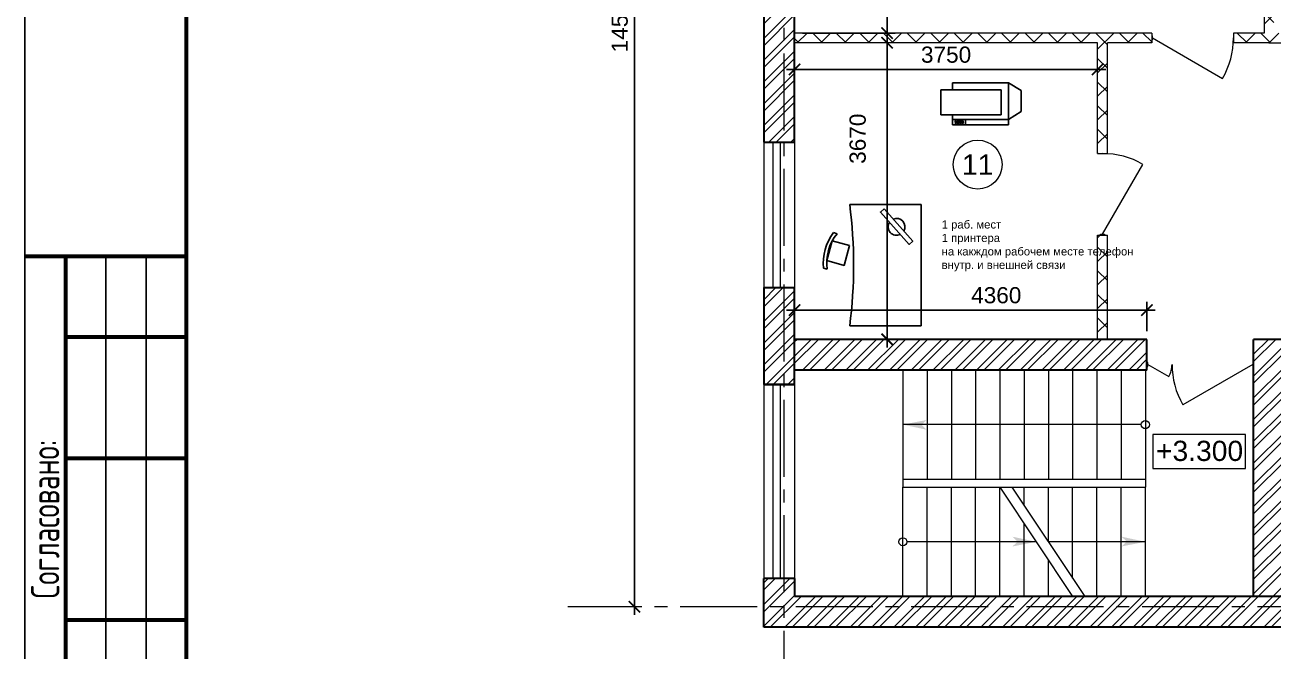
# Model space of a CAD drawing. Header units: millimetres. Extents: x 19315 to 19945, y -11469 to -10873.
# Drawn here: x 19315 to 19469.4, y -11063.4 to -10986 of the extents above; entities that cross this region are included whole.
import ezdxf
from ezdxf.enums import TextEntityAlignment as Align

# ---------------------------------------------------------------- set-up
doc = ezdxf.new("R2010")
doc.units = ezdxf.units.MM
for name, pattern in [('CENTER2', [28.575, 19.05, -3.175, 3.175, -3.175]), ('CONTINOUS', [0]), ('ОСЕВАЯ', [2, 1.25, -0.25, 0.25, -0.25])]:
    doc.linetypes.add(name, pattern=pattern)
doc.layers.add('0_FORMAT', color=7, linetype='Continuous')
for name, color, linetype, lineweight in [('OKNА', 153, 'Continuous', 0), ('Двери', 12, 'Continuous', 15), ('Лестн', 7, 'Continuous', 0), ('Наружные стены', 2, 'Continuous', 30), ('Наружные стены кирпич', 22, 'Continuous', 60), ('Оси', 7, 'ОСЕВАЯ', 0), ('Отметки', 7, 'Continuous', 0), ('Перегородки', 41, 'Continuous', 18), ('Размеры', 255, 'Continuous', 9), ('Штих планы', 7, 'Continuous', 0), ('штрих кирпич', 30, 'Continuous', 0), ('Экспликация', 255, 'Continuous', 15)]:
    doc.layers.add(name, color=color, linetype=linetype, lineweight=lineweight)
doc.styles.add('1', font='arial.ttf')
doc.styles.add('1- arial', font='arial.ttf')
doc.styles.add('Arial-прямой', font='arial.ttf')
doc.styles.add('Romans_0.7', font='romans.shx', dxfattribs={"width": 0.7, "height": 300})
doc.dimstyles.new('zhu m100', dxfattribs={"dimtxt": 2, "dimasz": 1.4, "dimexe": 1, "dimexo": 1, "dimgap": 0.8, "dimtad": 1, "dimlfac": 100, "dimzin": 12, "dimdsep": 46, "dimtxsty": '1', "dimblk": 'ARCHTICK', "dimcen": 0.09, "dimdle": 1, "dimclrd": 7, "dimclre": 7, "dimclrt": 7, "dimazin": 3, "dimtfac": 1, "dimtmove": 1, "dimatfit": 3, "dimfxl": 1, "dimtolj": 1, "dimtzin": 0, "dimarcsym": 0})

# ---------------------------------------------------------------- blocks, each defined once
blk = doc.blocks.new('_ArchTick')
at = {"color": 0, "linetype": 'ByBlock', "const_width": 0.15}
blk.add_lwpolyline([(-0.5, -0.5), (0.5, 0.5)], dxfattribs=at)
blk = doc.blocks.new('*D44')
at = {"layer": 'Defpoints', "color": 0, "linetype": 'CONTINOUS', "ltscale": 0.5, "transparency": 16777216}
for p in [(19390.42, -10912.97), (19390.42, -10912.97), (19390.42, -11057.97)]:
    blk.add_point(p, dxfattribs=at)
at = {"layer": 'Оси', "color": 7, "linetype": 'CONTINOUS', "lineweight": -2, "ltscale": 0.5, "transparency": 16777216}
blk.add_line((19390.42, -11058.97), (19390.42, -10911.97), dxfattribs=at)
at = {"layer": 'Оси', "color": 7, "linetype": 'CONTINOUS', "lineweight": -2, "ltscale": 0.5, "transparency": 16777216, "xscale": 1.4, "yscale": 1.4, "zscale": 1.4}
for p, rotation in [((19390.42, -10912.97), 90), ((19390.42, -11057.97), 270)]:
    blk.add_blockref('_ArchTick', p, dxfattribs=dict(at, rotation=rotation))
at = {"layer": 'Оси', "color": 7, "linetype": 'CONTINOUS', "ltscale": 0.5, "transparency": 16777216, "insert": (19388.6, -10985.47), "char_height": 2, "attachment_point": 5, "rotation": 90, "style": 'Arial-прямой'}
blk.add_mtext('\\A1;14500', dxfattribs=at)
blk = doc.blocks.new('*U10')
at = {"layer": '0_FORMAT'}
for p, q in [((0, 0), (0, 297)), ((10, 155), (10, 90)), ((15, 155), (15, 90))]:
    blk.add_line(p, q, dxfattribs=at)
at = {"layer": '0_FORMAT', "lineweight": 60}
for p, q in [((20, 5), (20, 292)), ((20, 155), (0, 155)), ((5, 155), (5, 90)), ((20, 145), (5, 145)), ((20, 130), (5, 130)), ((20, 110), (5, 110))]:
    blk.add_line(p, q, dxfattribs=at)
at = {"layer": '0_FORMAT', "style": 'Romans_0.7', "width": 0.7}
blk.add_text('Согласовано:', height=3.5, rotation=90, dxfattribs=at).set_placement((2.5, 122.5), align=Align.MIDDLE_CENTER)
for tag, p in [('ДОЛЖНОСТЬ_1', (441.5, 32.5)), ('ФАМИЛИЯ_1', (460.5, 32.5)), ('ДОЛЖНОСТЬ_2', (441.5, 27.5)), ('ФАМИЛИЯ_2', (460.5, 27.5)), ('ДОЛЖНОСТЬ_3', (441.5, 22.5)), ('ФАМИЛИЯ_3', (460.5, 22.5)), ('ДОЛЖНОСТЬ_4', (441.5, 17.5)), ('ФАМИЛИЯ_4', (460.5, 17.5)), ('ДОЛЖНОСТЬ_5', (441.5, 12.5)), ('ФАМИЛИЯ_5', (460.5, 12.5)), ('ДОЛЖНОСТЬ_6', (441.5, 7.5)), ('ФАМИЛИЯ_6', (460.5, 7.5))]:
    blk.add_attdef(tag, text='', height=3, dxfattribs=at).set_placement(p, align=Align.MIDDLE_LEFT)
for tag, p in [('СТАДИЯ', (582.5, 25)), ('ЛИСТ', (597.5, 25)), ('ЛИСТОВ', (615, 25))]:
    blk.add_attdef(tag, text='', height=3, dxfattribs=at).set_placement(p, align=Align.MIDDLE_CENTER)
blk = doc.blocks.new('Экспл_Помещений')
at = {"layer": 'Экспликация'}
blk.add_circle((0, 0), 3, dxfattribs=at)
at = {"layer": 'Экспликация', "color": 0, "style": '1- arial', "flags": 12}
blk.add_attdef('№_ПОМЕЩЕНИЯ', text='', height=2.5, dxfattribs=at).set_placement((0, 0), align=Align.MIDDLE_CENTER)
blk = doc.blocks.new('*D109')
at = {"layer": 'Defpoints', "color": 0, "ltscale": 0.5, "transparency": 16777216}
for p in [(19453.83, -11021.24), (19410.23, -11024.87), (19453.83, -11024.87)]:
    blk.add_point(p, dxfattribs=at)
at = {"layer": 'Размеры', "color": 7, "lineweight": -2, "ltscale": 0.5, "transparency": 16777216}
for p, q in [((19409.23, -11021.24), (19454.83, -11021.24)), ((19410.23, -11023.87), (19410.23, -11020.24)), ((19453.83, -11023.87), (19453.83, -11020.24))]:
    blk.add_line(p, q, dxfattribs=at)
at = {"layer": 'Размеры', "color": 7, "lineweight": -2, "ltscale": 0.5, "transparency": 16777216, "xscale": 1.4, "yscale": 1.4, "zscale": 1.4, "rotation": 180}
blk.add_blockref('_ArchTick', (19410.23, -11021.24), dxfattribs=at)
at = {"layer": 'Размеры', "color": 7, "lineweight": -2, "ltscale": 0.5, "transparency": 16777216, "xscale": 1.4, "yscale": 1.4, "zscale": 1.4}
blk.add_blockref('_ArchTick', (19453.83, -11021.24), dxfattribs=at)
at = {"layer": 'Размеры', "color": 7, "ltscale": 0.5, "transparency": 16777216, "insert": (19435.19, -11019.42), "char_height": 2, "attachment_point": 5, "style": '1'}
blk.add_mtext('\\A1;4360', dxfattribs=at)
blk = doc.blocks.new('*D119')
at = {"layer": 'Defpoints', "color": 0, "ltscale": 0.5, "transparency": 16777216}
for p in [(19421.69, -10988.17), (19421.69, -10988.17), (19421.69, -11024.87)]:
    blk.add_point(p, dxfattribs=at)
at = {"layer": 'Размеры', "color": 7, "lineweight": -2, "ltscale": 0.5, "transparency": 16777216}
blk.add_line((19421.69, -11025.87), (19421.69, -10987.17), dxfattribs=at)
at = {"layer": 'Размеры', "color": 7, "lineweight": -2, "ltscale": 0.5, "transparency": 16777216, "xscale": 1.4, "yscale": 1.4, "zscale": 1.4}
for p, rotation in [((19421.69, -10988.17), 90), ((19421.69, -11024.87), 270)]:
    blk.add_blockref('_ArchTick', p, dxfattribs=dict(at, rotation=rotation))
at = {"layer": 'Размеры', "color": 7, "ltscale": 0.5, "transparency": 16777216, "insert": (19418.05, -11000.04), "char_height": 2, "attachment_point": 5, "rotation": 90, "style": '1'}
blk.add_mtext('\\A1;3670', dxfattribs=at)
blk = doc.blocks.new('*D134')
at = {"layer": 'Defpoints', "color": 0, "ltscale": 0.5, "transparency": 16777216}
for p in [(19410.23, -10991.47), (19410.23, -10991.47), (19447.73, -10991.47)]:
    blk.add_point(p, dxfattribs=at)
at = {"layer": 'Размеры', "color": 7, "lineweight": -2, "ltscale": 0.5, "transparency": 16777216}
blk.add_line((19448.73, -10991.47), (19409.23, -10991.47), dxfattribs=at)
at = {"layer": 'Размеры', "color": 7, "lineweight": -2, "ltscale": 0.5, "transparency": 16777216, "xscale": 1.4, "yscale": 1.4, "zscale": 1.4, "rotation": 180}
blk.add_blockref('_ArchTick', (19410.23, -10991.47), dxfattribs=at)
at = {"layer": 'Размеры', "color": 7, "lineweight": -2, "ltscale": 0.5, "transparency": 16777216, "xscale": 1.4, "yscale": 1.4, "zscale": 1.4}
blk.add_blockref('_ArchTick', (19447.73, -10991.47), dxfattribs=at)
at = {"layer": 'Размеры', "color": 7, "ltscale": 0.5, "transparency": 16777216, "insert": (19428.98, -10989.65), "char_height": 2, "attachment_point": 5, "style": '1'}
blk.add_mtext('\\A1;3750', dxfattribs=at)
blk = doc.blocks.new('*D374')
at = {"layer": 'Defpoints', "color": 0, "ltscale": 0.5, "transparency": 16777216}
for p in [(19410.23, -10914.47), (19421.69, -10914.47), (19410.23, -10986.97)]:
    blk.add_point(p, dxfattribs=at)
at = {"layer": 'Размеры', "color": 7, "lineweight": -2, "ltscale": 0.5, "transparency": 16777216}
for p, q in [((19411.23, -10914.47), (19422.69, -10914.47)), ((19421.69, -10987.97), (19421.69, -10913.47)), ((19411.23, -10986.97), (19422.69, -10986.97))]:
    blk.add_line(p, q, dxfattribs=at)
at = {"layer": 'Размеры', "color": 7, "lineweight": -2, "ltscale": 0.5, "transparency": 16777216, "xscale": 1.4, "yscale": 1.4, "zscale": 1.4}
for p, rotation in [((19421.69, -10914.47), 90), ((19421.69, -10986.97), 270)]:
    blk.add_blockref('_ArchTick', p, dxfattribs=dict(at, rotation=rotation))
at = {"layer": 'Размеры', "color": 7, "ltscale": 0.5, "transparency": 16777216, "insert": (19419.87, -10950.72), "char_height": 2, "attachment_point": 5, "rotation": 90, "style": '1'}
blk.add_mtext('\\A1;7250', dxfattribs=at)

msp = doc.modelspace()

# ---------------------------------------------------------------- hatches: boundary and pattern name
at = {"layer": 'Штих планы'}
h = msp.add_hatch(dxfattribs=at)
h.set_pattern_fill('ANSI37', color=256, scale=0.65, style=0)
h.set_pattern_definition([(45, (19469.0377, -10938.463), (-1.459292, 1.459292), []), (135, (19469.0377, -10938.463), (-1.459292, -1.459292), [])])
h.paths.add_polyline_path([(19469.53391, -10920.97116), (19468.93391, -10920.97116), (19468.93391, -10964.12113), (19469.53391, -10964.12113)])
h.paths.add_polyline_path([(19468.93391, -10920.97116), (19468.33391, -10920.97116), (19468.33391, -10964.12113), (19468.93391, -10964.12113)])
h.paths.add_polyline_path([(19529.53391, -10920.97116), (19528.93391, -10920.97116), (19528.93391, -10964.12113), (19529.53391, -10964.12113)])
h.paths.add_polyline_path([(19528.93391, -10920.97116), (19528.33391, -10920.97116), (19528.33391, -10964.12113), (19528.93391, -10964.12113)])
h.paths.add_polyline_path([(19549.93391, -10986.97116), (19529.53391, -10986.97116), (19529.53391, -10971.82113), (19528.93391, -10971.82113), (19528.93391, -10988.17116), (19549.93391, -10988.17116)])
h.paths.add_polyline_path([(19528.93391, -10971.82113), (19528.33391, -10971.82113), (19528.33391, -10986.97116), (19500.03391, -10986.97116), (19500.03391, -10988.17116), (19528.93391, -10988.17116)])
h.paths.add_polyline_path([(19489.93391, -10986.97116), (19469.53391, -10986.97116), (19469.53391, -10971.82113), (19468.93391, -10971.82113), (19468.93391, -10988.17116), (19489.93391, -10988.17116)])
h.paths.add_polyline_path([(19468.93391, -10971.82113), (19468.33391, -10971.82113), (19468.33391, -10986.97116), (19464.53391, -10986.97116), (19464.53391, -10988.17116), (19468.93391, -10988.17116)])
h.paths.add_polyline_path([(19448.93391, -11011.97113), (19447.73391, -11011.97113), (19447.73391, -11024.87113), (19448.93391, -11024.87113)])
h.paths.add_polyline_path([(19448.93391, -10988.17116), (19454.43391, -10988.17116), (19454.43391, -10986.97116), (19410.23391, -10986.97116), (19410.23391, -10988.17116), (19447.73391, -10988.17116), (19447.73391, -11001.87113), (19448.93391, -11001.87113)])
h.paths.add_polyline_path([(19587.03391, -10986.97116), (19560.03391, -10986.97116), (19560.03391, -10988.17116), (19560.64719, -10988.17116), (19587.03391, -10988.17116)])
h.paths.add_polyline_path([(19581.53391, -11007.57116), (19558.33391, -11007.57116), (19558.33391, -11019.77113), (19559.53391, -11019.77113), (19559.53391, -11008.77116), (19581.53391, -11008.77116)])
h.paths.add_polyline_path([(19631.23391, -11007.57116), (19625.63391, -11007.57116), (19625.63391, -11008.77116), (19630.03391, -11008.77116), (19630.03391, -11024.87113), (19631.23391, -11024.87113)])
h.paths.add_polyline_path([(19664.93391, -10988.17116), (19663.73391, -10988.17116), (19663.73391, -11001.87113), (19664.93391, -11001.87113)])
h.paths.add_polyline_path([(19664.93391, -11011.97113), (19663.73391, -11011.97113), (19663.73391, -11024.87113), (19664.93391, -11024.87113)])
at = {"layer": 'штрих кирпич'}
h = msp.add_hatch(dxfattribs=at)
h.set_pattern_fill('ANSI32', color=256, scale=0.2, style=0)
h.set_pattern_definition([(45, (10410.9705, -8088.7454), (-1.3470384, 1.3470384), []), (45, (10411.8685, -8088.7454), (-1.3470384, 1.3470384), [])])
h.paths.add_polyline_path([(19711.43391, -10982.47113), (19708.93391, -10982.47113), (19708.93391, -10991.47113), (19711.43317, -10991.47113)])
h.paths.add_polyline_path([(19708.93391, -10982.47113), (19707.63391, -10982.47113), (19707.63317, -10991.47113), (19708.93391, -10991.47113)])
h.paths.add_polyline_path([(19711.43317, -10949.47113), (19708.93391, -10949.47113), (19708.93391, -10964.47113), (19711.43317, -10964.47113)])
h.paths.add_polyline_path([(19708.93391, -10949.47113), (19707.63317, -10949.47113), (19707.63317, -10964.47113), (19708.93391, -10964.47113)])
h.paths.add_polyline_path([(19708.93391, -10912.97113), (19707.63391, -10912.97113), (19707.63391, -10922.47113), (19708.93391, -10922.47113)])
h.paths.add_polyline_path([(19711.43391, -10912.97113), (19708.93391, -10912.97113), (19708.93391, -10922.47113), (19711.43391, -10922.47113)])
h.paths.add_polyline_path([(19711.43391, -10910.47113), (19708.93391, -10910.47113), (19708.93391, -10912.97113), (19711.43391, -10912.97113)])
h.paths.add_polyline_path([(19708.93391, -10910.47113), (19707.63391, -10910.47113), (19707.63391, -10912.97113), (19708.93391, -10912.97113)])
h.paths.add_polyline_path([(19708.93391, -11027.97113), (19707.63317, -11027.97113), (19707.63317, -11030.47113), (19708.93391, -11030.47113)])
h.paths.add_polyline_path([(19711.43317, -11027.97113), (19708.93391, -11027.97113), (19708.93391, -11030.47113), (19711.43317, -11030.47113)])
h.paths.add_polyline_path([(19711.43317, -11018.47113), (19708.93391, -11018.47113), (19708.93391, -11027.97113), (19711.43317, -11027.97113)])
h.paths.add_polyline_path([(19708.93391, -11018.47113), (19707.63317, -11018.47113), (19707.63317, -11027.97113), (19708.93391, -11027.97113)])
h.paths.add_polyline_path([(19408.93391, -10949.47113), (19406.43317, -10949.47113), (19406.43317, -10964.47113), (19408.93391, -10964.47113)])
h.paths.add_polyline_path([(19410.23317, -11018.47113), (19408.93391, -11018.47113), (19408.93391, -11027.97113), (19410.23317, -11027.97113)])
h.paths.add_polyline_path([(19408.93391, -11018.47113), (19406.43317, -11018.47113), (19406.43317, -11027.97113), (19408.93391, -11027.97113)])
h.paths.add_polyline_path([(19410.23317, -10982.47113), (19408.93391, -10982.47113), (19408.93391, -11000.47113), (19410.23317, -11000.47113)])
h.paths.add_polyline_path([(19408.93391, -10982.47113), (19406.43317, -10982.47113), (19406.43317, -11000.47113), (19408.93391, -11000.47113)])
h.paths.add_polyline_path([(19410.23317, -10949.47113), (19408.93391, -10949.47113), (19408.93391, -10964.47113), (19410.23317, -10964.47113)])
h.paths.add_polyline_path([(19588.93391, -11049.97113), (19586.38391, -11049.97113), (19586.38391, -11057.97113), (19588.93391, -11057.97113)])
h.paths.add_polyline_path([(19591.48391, -11049.97113), (19588.93391, -11049.97113), (19588.93391, -11057.97113), (19591.48391, -11057.97113)])
h.paths.add_polyline_path([(19591.48391, -11057.97113), (19588.93391, -11057.97113), (19588.93391, -11058.97113), (19591.48391, -11058.97113)])
h.paths.add_polyline_path([(19588.93391, -11057.97113), (19586.38391, -11057.97113), (19586.38391, -11058.97113), (19588.93391, -11058.97113)])
h.paths.add_polyline_path([(19586.38391, -11057.97113), (19528.93391, -11057.97113), (19528.93391, -11060.47113), (19586.38391, -11060.47113), (19586.38391, -11058.97113)])
h.paths.add_polyline_path([(19586.38391, -11056.67113), (19528.93391, -11056.67113), (19528.93391, -11057.97113), (19586.38391, -11057.97113)])
h.paths.add_polyline_path([(19631.93391, -11057.97113), (19591.48391, -11057.97113), (19591.48391, -11058.97113), (19591.48391, -11060.47113), (19631.93391, -11060.47113)])
h.paths.add_polyline_path([(19631.93391, -11056.67113), (19591.48391, -11056.67113), (19591.48391, -11057.97113), (19631.93391, -11057.97113)])
h.paths.add_polyline_path([(19528.93391, -10911.97116), (19526.38391, -10911.97116), (19526.38391, -10912.97113), (19528.93391, -10912.97113)])
h.paths.add_polyline_path([(19531.48391, -10911.97116), (19528.93391, -10911.97116), (19528.93391, -10912.97113), (19531.48391, -10912.97113)])
h.paths.add_polyline_path([(19531.48391, -10912.97113), (19528.93391, -10912.97113), (19528.93391, -10920.97116), (19531.48391, -10920.97116)])
h.paths.add_polyline_path([(19528.93391, -10912.97113), (19526.38391, -10912.97113), (19526.38391, -10920.97116), (19528.93391, -10920.97116)])
h.paths.add_polyline_path([(19468.93391, -10911.97116), (19466.38391, -10911.97116), (19466.38391, -10912.97113), (19468.93391, -10912.97113)])
h.paths.add_polyline_path([(19471.48391, -10911.97116), (19468.93391, -10911.97116), (19468.93391, -10912.97113), (19471.48391, -10912.97113)])
h.paths.add_polyline_path([(19471.48391, -10912.97113), (19468.93391, -10912.97113), (19468.93391, -10920.97116), (19471.48391, -10920.97116)])
h.paths.add_polyline_path([(19468.93391, -10912.97113), (19466.38391, -10912.97113), (19466.38391, -10920.97116), (19468.93391, -10920.97116)])
h.paths.add_polyline_path([(19471.48391, -10964.12113), (19468.93391, -10964.12113), (19468.93391, -10967.97113), (19471.48391, -10967.97113)])
h.paths.add_polyline_path([(19468.93391, -10964.12113), (19466.38391, -10964.12113), (19466.38391, -10967.97113), (19468.93391, -10967.97113)])
h.paths.add_polyline_path([(19468.93391, -10967.97113), (19466.38391, -10967.97113), (19466.38391, -10971.82113), (19468.93391, -10971.82113)])
h.paths.add_polyline_path([(19471.48391, -10967.97113), (19468.93391, -10967.97113), (19468.93391, -10971.82113), (19471.48391, -10971.82113)])
h.paths.add_polyline_path([(19528.93391, -10964.12113), (19526.38391, -10964.12113), (19526.38391, -10967.97113), (19528.93391, -10967.97113)])
h.paths.add_polyline_path([(19531.48391, -10964.12113), (19528.93391, -10964.12113), (19528.93391, -10967.97113), (19531.48391, -10967.97113)])
h.paths.add_polyline_path([(19531.48391, -10967.97113), (19528.93391, -10967.97113), (19528.93391, -10971.82113), (19531.48391, -10971.82113)])
h.paths.add_polyline_path([(19528.93391, -10967.97113), (19526.38391, -10967.97113), (19526.38391, -10971.82113), (19528.93391, -10971.82113)])
h.paths.add_polyline_path([(19408.93391, -11027.97113), (19406.43391, -11027.97113), (19406.43391, -11030.47113), (19408.93391, -11030.47113)])
h.paths.add_polyline_path([(19410.23391, -11027.97113), (19408.93391, -11027.97113), (19408.93391, -11030.47113), (19410.23391, -11030.47113)])
h.paths.add_polyline_path([(19408.93391, -11054.47113), (19406.43391, -11054.47113), (19406.43391, -11057.97113), (19408.93391, -11057.97113)])
h.paths.add_polyline_path([(19410.23391, -11054.47113), (19408.93391, -11054.47113), (19408.93391, -11057.97113), (19468.93391, -11057.97113), (19468.93391, -11056.67113), (19410.23391, -11056.67113)])
h.paths.add_polyline_path([(19468.93391, -11057.97113), (19408.93391, -11057.97113), (19408.93391, -11060.47113), (19468.93391, -11060.47113)])
h.paths.add_polyline_path([(19708.93391, -11054.47113), (19707.63391, -11054.47113), (19707.63391, -11056.67113), (19648.93391, -11056.67113), (19648.93391, -11057.97113), (19708.93391, -11057.97113)])
h.paths.add_polyline_path([(19711.43391, -11054.47113), (19708.93391, -11054.47113), (19708.93391, -11057.97113), (19711.43391, -11057.97113)])
h.paths.add_polyline_path([(19711.43391, -11057.97113), (19708.93391, -11057.97113), (19708.93391, -11060.47113), (19711.43391, -11060.47113)])
h.paths.add_polyline_path([(19648.93391, -10911.97116), (19647.03391, -10911.97116), (19647.03391, -10912.97113), (19648.93391, -10912.97113)])
h.paths.add_polyline_path([(19650.83391, -10911.97116), (19648.93391, -10911.97116), (19648.93391, -10912.97113), (19650.83391, -10912.97113)])
h.paths.add_polyline_path([(19650.83391, -10912.97113), (19648.93391, -10912.97113), (19648.93391, -10920.97116), (19649.18391, -10920.97116), (19650.83391, -10920.97116)])
h.paths.add_polyline_path([(19648.93391, -10912.97113), (19647.03391, -10912.97113), (19647.03391, -10920.97116), (19648.93391, -10920.97116)])
h.paths.add_polyline_path([(19650.83391, -10931.07116), (19648.93391, -10931.07116), (19648.93391, -10967.97113), (19650.83391, -10967.97113)])
h.paths.add_polyline_path([(19648.93391, -10931.07116), (19647.03391, -10931.07116), (19647.03391, -10967.97113), (19648.93391, -10967.97113)])
h.paths.add_polyline_path([(19650.83391, -10967.97113), (19648.93391, -10967.97113), (19648.93391, -10988.17116), (19650.83391, -10988.17116)])
h.paths.add_polyline_path([(19648.93391, -10967.97113), (19647.03391, -10967.97113), (19647.03391, -10988.17116), (19648.93391, -10988.17116)])
h.paths.add_polyline_path([(19707.63391, -11024.87113), (19648.93391, -11024.87113), (19648.93391, -11027.97113), (19707.63391, -11027.97113)])
h.paths.add_polyline_path([(19707.63391, -11027.97113), (19648.93391, -11027.97113), (19648.93391, -11028.67113), (19707.63391, -11028.67113)])
h.paths.add_polyline_path([(19648.93391, -11024.87113), (19647.03391, -11024.87113), (19647.03391, -11027.97113), (19648.93391, -11027.97113)])
h.paths.add_polyline_path([(19648.93391, -11027.97113), (19647.03391, -11027.97113), (19647.03391, -11028.22113), (19647.03391, -11028.67113), (19648.93391, -11028.67113)])
h.paths.add_polyline_path([(19648.93391, -11056.67113), (19631.93391, -11056.67113), (19631.93391, -11057.97113), (19648.93391, -11057.97113)])
h.paths.add_polyline_path([(19648.93391, -11057.97113), (19631.93391, -11057.97113), (19631.93391, -11060.47113), (19648.93391, -11060.47113)])
h.paths.add_polyline_path([(19708.93391, -11057.97113), (19648.93391, -11057.97113), (19648.93391, -11060.47113), (19708.93391, -11060.47113)])
h.paths.add_polyline_path([(19453.83391, -11024.87113), (19410.23391, -11024.87113), (19410.23391, -11027.97113), (19453.83391, -11027.97113), (19453.83391, -11027.72113)])
h.paths.add_polyline_path([(19453.83391, -11027.97113), (19410.23391, -11027.97113), (19410.23391, -11028.67113), (19453.83391, -11028.67113)])
h.paths.add_polyline_path([(19408.93391, -11057.97113), (19406.43391, -11057.97113), (19406.43391, -11060.47113), (19408.93391, -11060.47113)])
h.paths.add_polyline_path([(19468.93391, -11027.97113), (19467.03391, -11027.97113), (19467.03391, -11056.67113), (19468.93391, -11056.67113)])
h.paths.add_polyline_path([(19470.83391, -11027.97113), (19468.93391, -11027.97113), (19468.93391, -11056.67113), (19470.83391, -11056.67113)])
h.paths.add_polyline_path([(19470.83391, -11024.87113), (19468.93391, -11024.87113), (19468.93391, -11027.97113), (19470.83391, -11027.97113)])
h.paths.add_polyline_path([(19468.93391, -11024.87113), (19467.03391, -11024.87113), (19467.03391, -11027.97113), (19468.93391, -11027.97113)])
h.paths.add_polyline_path([(19528.93391, -11057.97113), (19468.93391, -11057.97113), (19468.93391, -11060.47113), (19528.93391, -11060.47113)])
h.paths.add_polyline_path([(19528.93391, -11056.67113), (19468.93391, -11056.67113), (19468.93391, -11057.97113), (19528.93391, -11057.97113)])
h.paths.add_polyline_path([(19530.83391, -11027.97113), (19528.93391, -11027.97113), (19528.93391, -11056.67113), (19530.83391, -11056.67113)])
h.paths.add_polyline_path([(19528.93391, -11027.97113), (19527.03391, -11027.97113), (19527.03391, -11056.67113), (19528.93391, -11056.67113)])
h.paths.add_polyline_path([(19528.93391, -11024.87113), (19527.03391, -11024.87113), (19527.03391, -11027.97113), (19528.93391, -11027.97113)])
h.paths.add_polyline_path([(19530.83391, -11024.87113), (19528.93391, -11024.87113), (19528.93391, -11027.97113), (19530.83391, -11027.97113)])
h.paths.add_polyline_path([(19633.83391, -11028.22113), (19633.83391, -11027.97113), (19631.93391, -11027.97113), (19631.93391, -11056.67113), (19633.83391, -11056.67113)])
h.paths.add_polyline_path([(19631.93391, -11027.97113), (19630.03391, -11027.97113), (19630.03391, -11056.67113), (19631.93391, -11056.67113)])
h.paths.add_polyline_path([(19631.93391, -11024.87113), (19630.03391, -11024.87113), (19630.03391, -11027.97113), (19631.93391, -11027.97113)])
h.paths.add_polyline_path([(19633.83391, -11024.87113), (19631.93391, -11024.87113), (19631.93391, -11027.97113), (19633.83391, -11027.97113), (19633.83391, -11027.72113)])
h.paths.add_polyline_path([(19588.93391, -10967.97113), (19587.03391, -10967.97113), (19587.03391, -10988.17116), (19588.93391, -10988.17116)])
h.paths.add_polyline_path([(19590.83391, -10967.97113), (19588.93391, -10967.97113), (19588.93391, -10988.17116), (19590.83391, -10988.17116)])
h.paths.add_polyline_path([(19588.93391, -10912.97113), (19587.03391, -10912.97113), (19587.03391, -10967.97113), (19588.93391, -10967.97113)])
h.paths.add_polyline_path([(19590.83391, -10912.97113), (19588.93391, -10912.97113), (19588.93391, -10967.97113), (19590.83391, -10967.97113)])
h.paths.add_polyline_path([(19588.93391, -10911.97116), (19587.03391, -10911.97116), (19587.03391, -10912.97113), (19588.93391, -10912.97113)])
h.paths.add_polyline_path([(19590.83391, -10911.97116), (19588.93391, -10911.97116), (19588.93391, -10912.97113), (19590.83391, -10912.97113)])
h.paths.add_polyline_path([(19410.23317, -10931.47113), (19406.43391, -10931.47113), (19406.43391, -10910.47113), (19410.23317, -10910.47113)])

# ---------------------------------------------------------------- linework, layer by layer
at = {"color": 4, "ltscale": 0.5}
for p, q in [((19438.27854, -10994.05458), (19436.71033, -10993.13914)), ((19435.79647, -10993.98834), (19428.33674, -10993.98834)), ((19428.33674, -10993.98834), (19428.33674, -10997.06596)), ((19435.79647, -10997.06596), (19435.79647, -10993.98834)), ((19438.27854, -10996.68239), (19438.27854, -10994.05458)), ((19436.71033, -10997.67848), (19438.27854, -10996.68239)), ((19435.79647, -10997.06596), (19428.33674, -10997.06596)), ((19429.78242, -10997.67848), (19429.78242, -10998.33782)), ((19431.38119, -10997.67848), (19431.38119, -10998.33782)), ((19436.71033, -10997.67848), (19436.71033, -10998.33782)), ((19436.71033, -10998.33782), (19429.78242, -10998.33782)), ((19425.89703, -11008.19405), (19417.05057, -11008.19405)), ((19425.89703, -11008.19405), (19425.89703, -11023.19566)), ((19425.89703, -11023.19566), (19425.89703, -11008.19405)), ((19415.50408, -11011.79252), (19415.05038, -11011.66692)), ((19414.40866, -11013.90639), (19414.43068, -11013.82685)), ((19414.28309, -11016.2031), (19413.82938, -11016.0775)), ((19425.89703, -11023.19566), (19417.05057, -11023.19566))]:
    msp.add_line(p, q, dxfattribs=at)
msp.add_lwpolyline([(19429.78242, -10993.98834), (19429.78242, -10993.13914), (19436.71033, -10993.13914), (19436.71033, -10997.67848), (19429.78242, -10997.67848), (19429.78242, -10997.06596)], dxfattribs=at)
for points in [[(19421.31414, -11008.71697), (19424.86265, -11012.70444), (19424.40355, -11013.11301), (19420.85503, -11009.12554)], [(19417.03614, -11013.26796), (19416.35682, -11015.72185), (19414.22209, -11015.13088), (19414.90037, -11012.68073)]]:
    msp.add_lwpolyline(points, close=True, dxfattribs=at)
for centre in [(19430.17428, -10997.88122), (19430.19379, -10998.11519), (19430.45807, -10997.87779), (19430.47758, -10998.11176), (19430.74016, -10997.87855), (19430.75967, -10998.11252), (19431.02395, -10997.87512), (19431.04346, -10998.10909)]:
    msp.add_circle(centre, 0.08636, dxfattribs=at)
for centre, radius, start, end in [((19359.84543, -11015.69485), 57.69481, 352.5299273, 7.4700727), ((19422.85078, -11010.94656), 1.04507, 147.223149, 296.1096388), ((19422.85078, -11010.94656), 1.04507, 330.3219558, 113.010832), ((19419.78594, -11015.35218), 6.00056, 142.109638, 186.9426185), ((19419.78594, -11015.35218), 5.56826, 140.2621005, 188.790156)]:
    msp.add_arc(centre, radius, start, end, dxfattribs=at)
at = {"layer": 'OKNА'}
for p, q in [((19407.53317, -11000.47113), (19407.53317, -11018.47113)), ((19408.43317, -11000.47113), (19408.43317, -11018.47113)), ((19407.53317, -11030.47113), (19407.53317, -11054.47113)), ((19408.43317, -11030.47113), (19408.43317, -11054.47113))]:
    msp.add_line(p, q, dxfattribs=at)
at = {"layer": 'Двери'}
for p, q in [((19454.53391, -10987.57116), (19463.19416, -10992.57116)), ((19448.33391, -11011.87113), (19453.33391, -11003.21088)), ((19453.93391, -11027.97113), (19456.53199, -11029.47113)), ((19466.93391, -11027.97113), (19458.27366, -11032.97113))]:
    msp.add_line(p, q, dxfattribs=at)
for points in [[(19454.53391, -10987.82116), (19454.53391, -10987.32116), (19454.43391, -10987.32116), (19454.43391, -10987.82116)], [(19448.08391, -11011.87113), (19448.58391, -11011.87113), (19448.58391, -11011.97113), (19448.08391, -11011.97113)], [(19453.93391, -11028.22113), (19453.93391, -11027.72113), (19453.83391, -11027.72113), (19453.83391, -11028.22113)], [(19467.03391, -11028.22113), (19467.03391, -11027.72113), (19466.93391, -11027.72113), (19466.93391, -11028.22113)]]:
    msp.add_lwpolyline(points, close=True, dxfattribs=at)
at = {"layer": 'Двери', "ltscale": 0.5}
for centre, radius, start, end in [((19454.53391, -10987.57116), 10, 330, 360), ((19448.33391, -11011.87113), 10, 60, 90), ((19453.93391, -11027.97113), 3, 330, 0), ((19466.93391, -11027.97113), 10, 180, 210)]:
    msp.add_arc(centre, radius, start, end, dxfattribs=at)
at = {"layer": 'Лестн', "ltscale": 10}
for p, q in [((19423.63391, -11028.67113), (19423.63391, -11042.17113)), ((19426.63391, -11028.67113), (19426.63391, -11042.17113)), ((19429.63391, -11028.67113), (19429.63391, -11042.17113)), ((19432.63391, -11028.67113), (19432.63391, -11042.17113)), ((19435.63391, -11028.67113), (19435.63391, -11042.17113)), ((19438.63391, -11028.67113), (19438.63391, -11042.17113)), ((19441.63391, -11028.67113), (19441.63391, -11042.17113)), ((19444.63391, -11028.67113), (19444.63391, -11042.17113)), ((19447.63391, -11028.67113), (19447.63391, -11042.17113)), ((19450.63391, -11028.67113), (19450.63391, -11042.17113)), ((19453.63391, -11028.67113), (19453.63391, -11042.17113)), ((19423.63391, -11042.17113), (19423.63391, -11043.17113)), ((19423.63391, -11042.17113), (19453.63391, -11042.17113)), ((19453.63391, -11042.17113), (19453.63391, -11043.17113)), ((19423.63391, -11043.17113), (19453.63391, -11043.17113)), ((19423.63391, -11056.67113), (19423.63391, -11043.17113)), ((19426.63391, -11056.67113), (19426.63391, -11043.17113)), ((19429.63391, -11056.67113), (19429.63391, -11043.17113)), ((19432.63391, -11056.67113), (19432.63391, -11043.17113)), ((19435.63391, -11056.67113), (19435.63391, -11043.17113)), ((19438.63391, -11045.42113), (19438.63391, -11043.17113)), ((19441.63391, -11049.92113), (19441.63391, -11043.17113)), ((19444.63391, -11054.42113), (19444.63391, -11043.17113)), ((19447.63391, -11056.67113), (19447.63391, -11043.17113)), ((19450.63391, -11056.67113), (19450.63391, -11043.17113)), ((19453.63391, -11056.67113), (19453.63391, -11043.17113)), ((19438.63391, -11056.67113), (19438.63391, -11047.67113)), ((19441.63391, -11056.67113), (19441.63391, -11052.17113))]:
    msp.add_line(p, q, dxfattribs=at)
at = {"layer": 'Лестн'}
for p, q in [((19453.13391, -11035.42125), (19423.63391, -11035.42113)), ((19435.63391, -11043.17113), (19444.63391, -11056.67113)), ((19437.13391, -11043.17113), (19446.13391, -11056.67113)), ((19440.13391, -11049.92113), (19424.13391, -11049.92113)), ((19453.63391, -11049.92113), (19441.63391, -11049.92113))]:
    msp.add_line(p, q, dxfattribs=at)
for centre in [(19453.63391, -11035.42113), (19423.63391, -11049.92113)]:
    msp.add_circle(centre, 0.5, dxfattribs=at)
at = {"layer": 'Лестн', "lineweight": 0}
for points in [[(19423.63391, -11035.42113), (19426.57777, -11034.84347), (19425.93737, -11035.44123)], [(19423.63391, -11035.42113), (19426.56724, -11036.05008), (19425.93737, -11035.44123)], [(19440.13391, -11049.92113), (19437.19005, -11050.49879), (19437.83045, -11049.90103)], [(19440.13391, -11049.92113), (19437.20058, -11049.29218), (19437.83045, -11049.90103)], [(19453.63391, -11049.92113), (19450.69005, -11050.49879), (19451.33045, -11049.90103)], [(19453.63391, -11049.92113), (19450.70058, -11049.29218), (19451.33045, -11049.90103)]]:
    msp.add_solid(points, dxfattribs=at)
at = {"layer": 'Наружные стены', "lineweight": 15}
for p, q in [((19406.43317, -11000.47113), (19406.43317, -11018.47113)), ((19410.23317, -11000.47113), (19410.23317, -11018.47113)), ((19406.43317, -11030.47113), (19406.43317, -11054.47113)), ((19410.23317, -11030.47113), (19410.23317, -11054.47113))]:
    msp.add_line(p, q, dxfattribs=at)
at = {"layer": 'Наружные стены кирпич', "lineweight": 30}
for p, q in [((19406.43317, -10982.47113), (19406.43317, -11000.47113)), ((19410.23317, -11000.47113), (19410.23317, -10982.47113)), ((19406.43317, -11000.47113), (19410.23317, -11000.47113)), ((19406.43317, -11018.47113), (19406.43317, -11030.47113)), ((19406.43317, -11018.47113), (19410.23317, -11018.47113)), ((19410.23317, -11030.47113), (19410.23317, -11018.47113)), ((19453.83391, -11024.87113), (19410.23391, -11024.87113)), ((19453.83391, -11028.67113), (19453.83391, -11024.87113)), ((19470.83391, -11024.87113), (19467.03391, -11024.87113)), ((19467.03391, -11056.67113), (19467.03391, -11024.87113)), ((19453.83391, -11028.67113), (19410.23391, -11028.67113)), ((19410.23317, -11030.47113), (19406.43317, -11030.47113)), ((19406.43317, -11030.47113), (19410.23317, -11030.47113)), ((19406.43317, -11060.47113), (19406.43317, -11054.47113)), ((19410.23317, -11054.47113), (19406.43317, -11054.47113)), ((19410.23317, -11054.47113), (19410.23317, -11056.67113)), ((19586.38391, -11056.67113), (19410.23391, -11056.67113)), ((19711.43391, -11060.47113), (19406.43391, -11060.47113))]:
    msp.add_line(p, q, dxfattribs=at)
at = {"layer": 'Оси', "linetype": 'CENTER2', "ltscale": 0.5}
for p, q in [((19408.93391, -11084.74086), (19408.93391, -10901.97118)), ((19719.93391, -11057.97113), (19382.16418, -11057.97113))]:
    msp.add_line(p, q, dxfattribs=at)
at = {"layer": 'Отметки'}
msp.add_lwpolyline([(19454.57945, -11040.84281), (19466.03004, -11040.84281), (19466.03004, -11036.63746), (19454.57945, -11036.63746)], close=True, dxfattribs=at)
at = {"layer": 'Перегородки'}
for p, q in [((19468.33391, -10971.82113), (19468.33391, -10986.97116)), ((19454.43391, -10986.97116), (19410.23391, -10986.97116)), ((19454.43391, -10986.97116), (19454.43391, -10988.17116)), ((19468.33391, -10986.97116), (19464.53391, -10986.97116)), ((19464.53391, -10986.97116), (19464.53391, -10988.17116)), ((19447.73391, -10988.17116), (19410.23391, -10988.17116)), ((19447.73391, -11001.87113), (19447.73391, -10988.17116)), ((19454.43391, -10988.17116), (19448.93391, -10988.17116)), ((19448.93391, -11001.87113), (19448.93391, -10988.17116)), ((19468.93391, -10988.17116), (19464.53391, -10988.17116)), ((19468.93391, -10988.17116), (19489.93391, -10988.17116)), ((19447.73391, -11001.87113), (19448.93391, -11001.87113)), ((19447.73391, -11024.87113), (19447.73391, -11011.97113)), ((19447.73391, -11011.97113), (19448.93391, -11011.97113)), ((19448.93391, -11024.87113), (19448.93391, -11011.97113))]:
    msp.add_line(p, q, dxfattribs=at)

# ---------------------------------------------------------------- block references
at = {"color": 7}
msp.add_blockref('*U10', (19315.00703, -11169.61138), dxfattribs=at)
at = {"layer": 'Экспликация'}
ref = msp.add_blockref('Экспл_Помещений', (19432.89376, -11003.24032), dxfattribs=dict(at, xscale=1.008, yscale=1.008, zscale=1.008))
ref.add_attrib('№_ПОМЕЩЕНИЯ', '11', dxfattribs={"color": 7, "height": 2.52, "style": '1- arial'}).set_placement((19432.89376, -11003.24032), align=Align.MIDDLE_CENTER)

# ---------------------------------------------------------------- texts
at = {"color": 4, "ltscale": 0.5, "insert": (19428.43454, -11010.15386), "char_height": 1, "attachment_point": 1, "style": 'Arial-прямой'}
msp.add_mtext_dynamic_manual_height_columns('1 раб. мест\\P1 принтера\\Pна какждом рабочем месте телефон внутр. и внешней связи', width=27.1019943, gutter_width=17.5, heights=[0], dxfattribs=at)
at = {"layer": 'Отметки', "style": 'Arial-прямой'}
msp.add_text('+3.300', height=2.5, dxfattribs=at).set_placement((19454.95666, -11039.91924))

# ---------------------------------------------------------------- dimensions: what is measured, and where the dimension line sits
at = {"layer": 'Оси', "linetype": 'CONTINOUS', "ltscale": 0.5}
dim = msp.add_linear_dim(base=(19390.42231, -10912.97113), p1=(19390.42231, -11057.97113), p2=(19390.42231, -10912.97113), angle=90, dimstyle='zhu m100', override={"dimtxt": 2, "dimtxsty": 'Arial-прямой'}, dxfattribs=at)
dim.commit()
dim.dimension.update_dxf_attribs({"geometry": '*D44', "text_midpoint": (19388.60116, -10985.47113)})
at = {"layer": 'Размеры', "ltscale": 0.5}
dim = msp.add_linear_dim(base=(19421.69124, -10914.4711), p1=(19410.23391, -10986.97116), p2=(19410.23391, -10914.4711), angle=90, dimstyle='zhu m100', override={"dimdec": 0}, dxfattribs=at)
dim.commit()
dim.dimension.update_dxf_attribs({"geometry": '*D374', "text_midpoint": (19419.8701, -10950.72113)})
dim = msp.add_linear_dim(base=(19421.69124, -10988.17116), p1=(19421.69124, -11024.87113), p2=(19421.69124, -10988.17116), angle=90, dimstyle='zhu m100', dxfattribs=at)
dim.commit()
dim.dimension.update_dxf_attribs({"geometry": '*D119', "text_midpoint": (19419.86942, -11000.04), "dimtype": 160})
dim = msp.add_linear_dim(base=(19410.23391, -10991.47099), p1=(19447.73391, -10991.47099), p2=(19410.23391, -10991.47099), dimstyle='zhu m100', dxfattribs=at)
dim.commit()
dim.dimension.update_dxf_attribs({"geometry": '*D134', "text_midpoint": (19428.98391, -10989.64917)})
dim = msp.add_linear_dim(base=(19453.83391, -11021.24396), p1=(19410.23391, -11024.87113), p2=(19453.83391, -11024.87113), dimstyle='zhu m100', dxfattribs=at)
dim.commit()
dim.dimension.update_dxf_attribs({"geometry": '*D109', "text_midpoint": (19435.18941, -11021.24396), "dimtype": 160})

doc.saveas('drawing.dxf')
